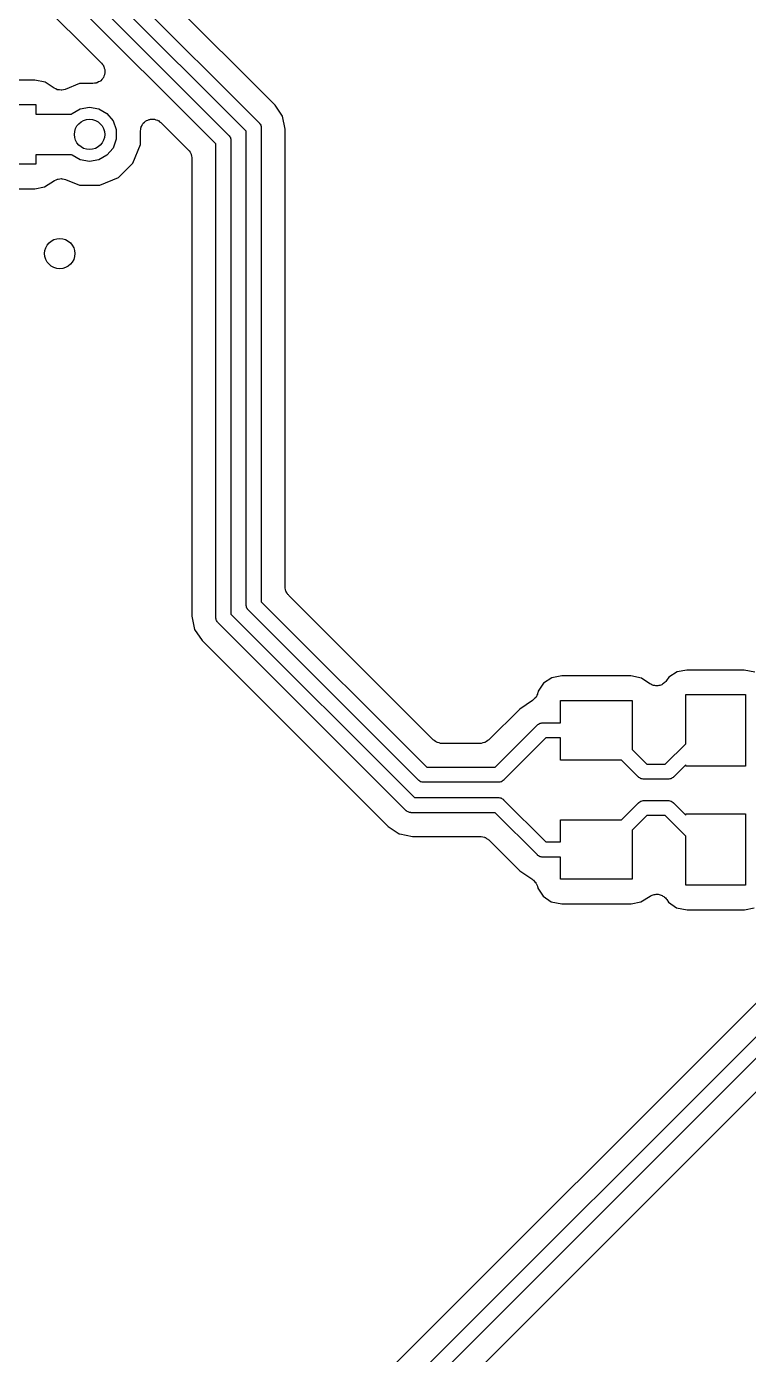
# Model space of a CAD drawing. Extents: x 85 to 210, y -138 to -65.
# Drawn here: x 158.72 to 164.78, y -112.24 to -101.09 of the extents above; entities that cross this region are included whole.
import ezdxf

# ---------------------------------------------------------------- set-up
doc = ezdxf.new("R2010")
doc.units = 0
doc.header["$MEASUREMENT"] = 0
doc.layers.add('BLACK', color=7, linetype='CONTINUOUS')

msp = doc.modelspace()

# ---------------------------------------------------------------- linework, layer by layer
at = {"layer": 'Black'}
for p, q in [((160.806, -101.754), (158.996, -99.9436)), ((158.848, -100.078), (160.672, -101.902)), ((160.564, -101.974), (158.776, -100.186)), ((158.742, -100.332), (160.418, -102.008)), ((160.309, -102.079), (158.671, -100.441)), ((158.618, -100.67), (159.35, -101.402)), ((159.35, -101.402), (159.358, -101.413)), ((159.358, -101.413), (159.366, -101.423)), ((159.366, -101.423), (159.367, -101.427)), ((159.367, -101.427), (159.37, -101.431)), ((159.37, -101.431), (159.373, -101.443)), ((159.376, -101.499), (159.37, -101.511)), ((159.373, -101.443), (159.378, -101.456)), ((159.378, -101.49), (159.376, -101.495)), ((159.376, -101.495), (159.376, -101.499)), ((159.378, -101.456), (159.378, -101.46)), ((159.378, -101.46), (159.379, -101.464)), ((159.379, -101.464), (159.378, -101.477)), ((159.378, -101.477), (159.378, -101.49)), ((158.79, -101.544), (158.609, -101.544)), ((158.879, -101.562), (158.79, -101.544)), ((158.952, -101.612), (158.879, -101.562)), ((159.165, -101.573), (159.047, -101.622)), ((159.279, -101.573), (159.165, -101.573)), ((159.292, -101.571), (159.279, -101.573)), ((159.305, -101.57), (159.292, -101.571)), ((159.309, -101.568), (159.305, -101.57)), ((159.313, -101.567), (159.309, -101.568)), ((159.325, -101.56), (159.313, -101.567)), ((159.337, -101.555), (159.325, -101.56)), ((159.34, -101.552), (159.337, -101.555)), ((159.344, -101.55), (159.34, -101.552)), ((159.352, -101.54), (159.344, -101.55)), ((159.361, -101.53), (159.352, -101.54)), ((159.363, -101.526), (159.361, -101.53)), ((159.366, -101.523), (159.363, -101.526)), ((159.37, -101.511), (159.366, -101.523)), ((158.966, -101.618), (158.952, -101.612)), ((158.979, -101.625), (158.966, -101.618)), ((158.981, -101.625), (158.979, -101.625)), ((158.984, -101.626), (158.981, -101.625)), ((158.998, -101.627), (158.984, -101.626)), ((159.013, -101.629), (158.998, -101.627)), ((159.016, -101.629), (159.013, -101.629)), ((159.019, -101.629), (159.016, -101.629)), ((159.033, -101.625), (159.019, -101.629)), ((159.047, -101.622), (159.033, -101.625)), ((158.49, -101.75), (158.8, -101.75)), ((158.8, -101.75), (158.8, -101.83)), ((158.8, -101.83), (159.1, -101.83)), ((159.1, -101.83), (159.104, -101.825)), ((159.104, -101.825), (159.172, -101.786)), ((159.172, -101.786), (159.25, -101.772)), ((159.25, -101.772), (159.328, -101.786)), ((159.328, -101.786), (159.396, -101.825)), ((159.396, -101.825), (159.447, -101.886)), ((160.868, -101.846), (160.806, -101.754)), ((159.447, -101.886), (159.474, -101.96)), ((159.679, -101.958), (159.68, -101.945)), ((159.68, -101.945), (159.682, -101.941)), ((159.682, -101.941), (159.683, -101.936)), ((159.683, -101.936), (159.69, -101.925)), ((159.69, -101.925), (159.695, -101.913)), ((159.695, -101.913), (159.698, -101.91)), ((159.698, -101.91), (159.7, -101.906)), ((159.7, -101.906), (159.71, -101.898)), ((159.71, -101.898), (159.72, -101.889)), ((159.72, -101.889), (159.724, -101.887)), ((159.724, -101.887), (159.727, -101.884)), ((159.727, -101.884), (159.739, -101.88)), ((159.739, -101.88), (159.751, -101.874)), ((159.751, -101.874), (159.756, -101.874)), ((159.756, -101.874), (159.76, -101.872)), ((159.76, -101.872), (159.773, -101.872)), ((159.773, -101.872), (159.786, -101.871)), ((159.786, -101.871), (159.79, -101.872)), ((159.79, -101.872), (159.794, -101.872)), ((159.794, -101.872), (159.807, -101.877)), ((159.807, -101.877), (159.819, -101.88)), ((159.819, -101.88), (159.823, -101.883)), ((159.823, -101.883), (159.827, -101.884)), ((159.827, -101.884), (159.837, -101.893)), ((159.837, -101.893), (159.848, -101.9)), ((159.848, -101.9), (160.08, -102.132)), ((160.672, -101.902), (160.674, -101.905)), ((160.674, -101.905), (160.676, -101.907)), ((160.676, -101.907), (160.68, -101.914)), ((160.68, -101.914), (160.685, -101.921)), ((160.685, -101.921), (160.685, -101.923)), ((160.685, -101.923), (160.687, -101.926)), ((160.687, -101.926), (160.688, -101.934)), ((160.688, -101.934), (160.69, -101.942)), ((160.69, -101.942), (160.69, -101.945)), ((160.69, -101.945), (160.69, -101.947)), ((160.869, -101.847), (160.868, -101.846)), ((160.868, -101.846), (160.868, -101.846)), ((160.891, -101.957), (160.869, -101.847)), ((159.474, -102.04), (159.447, -102.114)), ((159.474, -101.96), (159.474, -102.04)), ((159.677, -101.971), (159.679, -101.958)), ((159.677, -102.085), (159.677, -101.971)), ((160.418, -102.008), (160.42, -102.01)), ((160.42, -102.01), (160.422, -102.012)), ((160.422, -102.012), (160.426, -102.019)), ((160.426, -102.019), (160.431, -102.026)), ((160.431, -102.026), (160.431, -102.028)), ((160.431, -102.028), (160.433, -102.031)), ((160.433, -102.031), (160.434, -102.039)), ((160.434, -102.039), (160.436, -102.047)), ((160.436, -102.047), (160.436, -102.05)), ((160.436, -102.05), (160.436, -102.053)), ((160.436, -102.053), (160.436, -106.026)), ((160.564, -105.947), (160.564, -101.974)), ((160.69, -101.947), (160.69, -105.921)), ((160.891, -102), (160.891, -101.957)), ((160.891, -105.797), (160.891, -102)), ((159.447, -102.114), (159.396, -102.175)), ((159.612, -102.242), (159.677, -102.085)), ((160.08, -102.132), (160.083, -102.136)), ((160.083, -102.136), (160.086, -102.139)), ((160.086, -102.139), (160.093, -102.15)), ((160.093, -102.15), (160.1, -102.161)), ((160.1, -102.161), (160.101, -102.165)), ((160.101, -102.165), (160.103, -102.169)), ((160.309, -106.053), (160.309, -102.079)), ((158.8, -102.25), (158.2, -102.25)), ((159.1, -102.17), (158.8, -102.17)), ((158.8, -102.17), (158.8, -102.25)), ((159.104, -102.175), (159.1, -102.17)), ((159.172, -102.214), (159.104, -102.175)), ((159.25, -102.228), (159.172, -102.214)), ((159.328, -102.214), (159.25, -102.228)), ((159.396, -102.175), (159.328, -102.214)), ((159.492, -102.362), (159.612, -102.242)), ((160.103, -102.169), (160.106, -102.182)), ((160.106, -102.182), (160.109, -102.194)), ((160.109, -102.194), (160.109, -102.199)), ((160.109, -102.199), (160.109, -102.203)), ((160.109, -102.203), (160.109, -106.043)), ((158.873, -102.44), (158.956, -102.387)), ((158.956, -102.387), (158.969, -102.382)), ((158.969, -102.382), (158.98, -102.376)), ((158.98, -102.376), (158.984, -102.375)), ((158.984, -102.375), (158.988, -102.374)), ((158.988, -102.374), (159.002, -102.373)), ((159.002, -102.373), (159.015, -102.371)), ((159.015, -102.371), (159.019, -102.372)), ((159.019, -102.372), (159.023, -102.372)), ((159.023, -102.372), (159.036, -102.376)), ((159.036, -102.376), (159.049, -102.379)), ((159.049, -102.379), (159.165, -102.427)), ((159.335, -102.427), (159.492, -102.362)), ((158.21, -102.456), (158.791, -102.456)), ((158.791, -102.456), (158.873, -102.44)), ((159.165, -102.427), (159.335, -102.427)), ((160.891, -105.801), (160.891, -105.797)), ((160.891, -105.806), (160.891, -105.801)), ((160.894, -105.818), (160.891, -105.806)), ((160.897, -105.831), (160.894, -105.818)), ((160.899, -105.835), (160.897, -105.831)), ((160.9, -105.839), (160.899, -105.835)), ((160.907, -105.85), (160.9, -105.839)), ((160.564, -105.95), (160.564, -105.947)), ((160.564, -105.953), (160.564, -105.95)), ((160.566, -105.961), (160.564, -105.953)), ((160.69, -105.921), (162.079, -107.309)), ((160.914, -105.861), (160.907, -105.85)), ((160.917, -105.864), (160.914, -105.861)), ((160.92, -105.868), (160.917, -105.864)), ((162.132, -107.08), (160.92, -105.868)), ((160.109, -106.043), (160.131, -106.153)), ((160.31, -106.055), (160.309, -106.053)), ((160.31, -106.058), (160.31, -106.055)), ((160.312, -106.066), (160.31, -106.058)), ((160.313, -106.074), (160.312, -106.066)), ((160.436, -106.026), (161.974, -107.563)), ((160.567, -105.969), (160.566, -105.961)), ((160.569, -105.972), (160.567, -105.969)), ((160.569, -105.974), (160.569, -105.972)), ((160.574, -105.981), (160.569, -105.974)), ((160.578, -105.988), (160.574, -105.981)), ((160.58, -105.99), (160.578, -105.988)), ((160.582, -105.992), (160.58, -105.99)), ((162.008, -107.418), (160.582, -105.992)), ((160.131, -106.153), (160.194, -106.246)), ((160.315, -106.077), (160.313, -106.074)), ((160.315, -106.079), (160.315, -106.077)), ((160.32, -106.086), (160.315, -106.079)), ((160.324, -106.093), (160.32, -106.086)), ((160.326, -106.095), (160.324, -106.093)), ((160.328, -106.098), (160.326, -106.095)), ((161.902, -107.672), (160.328, -106.098)), ((160.194, -106.246), (161.754, -107.806)), ((164.177, -106.51), (164.108, -106.554)), ((164.259, -106.494), (164.177, -106.51)), ((164.74, -106.494), (164.259, -106.494)), ((164.829, -106.512), (164.74, -106.494)), ((163.058, -106.604), (163.012, -106.671)), ((163.127, -106.56), (163.058, -106.604)), ((163.209, -106.544), (163.127, -106.56)), ((163.79, -106.544), (163.209, -106.544)), ((163.879, -106.562), (163.79, -106.544)), ((163.949, -106.61), (163.879, -106.562)), ((163.957, -106.613), (163.949, -106.61)), ((163.964, -106.618), (163.957, -106.613)), ((163.972, -106.62), (163.964, -106.618)), ((163.98, -106.624), (163.972, -106.62)), ((163.989, -106.625), (163.98, -106.624)), ((163.998, -106.627), (163.989, -106.625)), ((164.023, -106.624), (164.015, -106.627)), ((164.032, -106.623), (164.023, -106.624)), ((164.04, -106.62), (164.032, -106.623)), ((164.048, -106.617), (164.04, -106.62)), ((164.055, -106.612), (164.048, -106.617)), ((164.063, -106.608), (164.055, -106.612)), ((164.069, -106.602), (164.063, -106.608)), ((164.077, -106.597), (164.069, -106.602)), ((164.082, -106.59), (164.077, -106.597)), ((164.088, -106.583), (164.082, -106.59)), ((164.108, -106.554), (164.088, -106.583)), ((162.981, -106.734), (162.974, -106.742)), ((162.989, -106.727), (162.981, -106.734)), ((162.991, -106.724), (162.989, -106.727)), ((162.992, -106.723), (162.991, -106.724)), ((162.993, -106.721), (162.992, -106.723)), ((162.997, -106.716), (162.993, -106.721)), ((163.001, -106.706), (162.997, -106.716)), ((163.006, -106.696), (163.001, -106.706)), ((163.007, -106.692), (163.006, -106.696)), ((163.01, -106.684), (163.007, -106.69)), ((163.007, -106.69), (163.007, -106.691)), ((163.007, -106.691), (163.007, -106.692)), ((163.007, -106.692), (163.007, -106.692)), ((163.012, -106.671), (163.01, -106.684)), ((164.006, -106.626), (163.998, -106.627)), ((164.015, -106.627), (164.006, -106.626)), ((164.25, -107.112), (164.25, -106.7)), ((164.25, -106.7), (164.75, -106.7)), ((164.75, -106.7), (164.75, -107.3)), ((162.857, -106.821), (162.597, -107.08)), ((162.963, -106.75), (162.857, -106.821)), ((162.964, -106.749), (162.963, -106.75)), ((162.963, -106.75), (162.963, -106.75)), ((162.966, -106.747), (162.964, -106.749)), ((162.969, -106.745), (162.966, -106.747)), ((162.974, -106.742), (162.969, -106.745)), ((163.2, -106.936), (163.2, -106.75)), ((163.2, -106.75), (163.8, -106.75)), ((163.8, -106.75), (163.8, -107.162)), ((162.651, -107.309), (163.005, -106.955)), ((163.005, -106.955), (163.007, -106.953)), ((163.007, -106.953), (163.009, -106.951)), ((163.009, -106.951), (163.016, -106.947)), ((163.016, -106.947), (163.023, -106.942)), ((163.023, -106.942), (163.026, -106.942)), ((163.026, -106.942), (163.028, -106.94)), ((163.028, -106.94), (163.036, -106.939)), ((163.036, -106.939), (163.044, -106.937)), ((163.044, -106.937), (163.047, -106.937)), ((163.047, -106.937), (163.05, -106.936)), ((163.05, -106.936), (163.2, -106.936)), ((163.076, -107.063), (162.722, -107.418)), ((163.2, -107.063), (163.076, -107.063)), ((163.2, -107.25), (163.2, -107.063)), ((162.136, -107.083), (162.132, -107.08)), ((162.139, -107.086), (162.136, -107.083)), ((162.15, -107.093), (162.139, -107.086)), ((162.161, -107.1), (162.15, -107.093)), ((162.165, -107.101), (162.161, -107.1)), ((162.169, -107.103), (162.165, -107.101)), ((162.182, -107.106), (162.169, -107.103)), ((162.194, -107.109), (162.182, -107.106)), ((162.199, -107.109), (162.194, -107.109)), ((162.203, -107.109), (162.199, -107.109)), ((162.526, -107.109), (162.203, -107.109)), ((162.531, -107.109), (162.526, -107.109)), ((162.535, -107.109), (162.531, -107.109)), ((162.548, -107.106), (162.535, -107.109)), ((162.561, -107.103), (162.548, -107.106)), ((162.564, -107.101), (162.561, -107.103)), ((162.569, -107.1), (162.564, -107.101)), ((162.579, -107.093), (162.569, -107.1)), ((162.591, -107.086), (162.579, -107.093)), ((162.594, -107.083), (162.591, -107.086)), ((162.597, -107.08), (162.594, -107.083)), ((163.8, -107.162), (163.923, -107.285)), ((164.077, -107.285), (164.25, -107.112)), ((163.712, -107.25), (163.2, -107.25)), ((163.853, -107.392), (163.712, -107.25)), ((163.923, -107.285), (164.077, -107.285)), ((164.25, -107.288), (164.147, -107.392)), ((164.25, -107.3), (164.25, -107.288)), ((162.079, -107.309), (162.651, -107.309)), ((163.856, -107.393), (163.853, -107.392)), ((163.857, -107.395), (163.856, -107.393)), ((163.864, -107.399), (163.857, -107.395)), ((163.871, -107.404), (163.864, -107.399)), ((163.874, -107.405), (163.871, -107.404)), ((163.876, -107.406), (163.874, -107.405)), ((164.126, -107.405), (164.124, -107.406)), ((164.129, -107.404), (164.126, -107.405)), ((164.136, -107.399), (164.129, -107.404)), ((164.143, -107.395), (164.136, -107.399)), ((164.144, -107.393), (164.143, -107.395)), ((164.147, -107.392), (164.144, -107.393)), ((164.75, -107.3), (164.25, -107.3)), ((162.01, -107.42), (162.008, -107.418)), ((162.012, -107.422), (162.01, -107.42)), ((162.019, -107.426), (162.012, -107.422)), ((162.026, -107.431), (162.019, -107.426)), ((162.028, -107.431), (162.026, -107.431)), ((162.031, -107.433), (162.028, -107.431)), ((162.039, -107.434), (162.031, -107.433)), ((162.047, -107.436), (162.039, -107.434)), ((162.05, -107.436), (162.047, -107.436)), ((162.053, -107.436), (162.05, -107.436)), ((162.677, -107.436), (162.053, -107.436)), ((162.68, -107.436), (162.677, -107.436)), ((162.683, -107.436), (162.68, -107.436)), ((162.691, -107.434), (162.683, -107.436)), ((162.699, -107.433), (162.691, -107.434)), ((162.701, -107.431), (162.699, -107.433)), ((162.704, -107.431), (162.701, -107.431)), ((162.711, -107.426), (162.704, -107.431)), ((162.718, -107.422), (162.711, -107.426)), ((162.72, -107.42), (162.718, -107.422)), ((162.722, -107.418), (162.72, -107.42)), ((163.884, -107.408), (163.876, -107.406)), ((163.892, -107.41), (163.884, -107.408)), ((163.895, -107.41), (163.892, -107.41)), ((163.897, -107.41), (163.895, -107.41)), ((164.102, -107.41), (163.897, -107.41)), ((164.105, -107.41), (164.102, -107.41)), ((164.108, -107.41), (164.105, -107.41)), ((164.116, -107.408), (164.108, -107.41)), ((164.124, -107.406), (164.116, -107.408)), ((161.974, -107.563), (162.677, -107.563)), ((162.677, -107.563), (162.68, -107.564)), ((162.68, -107.564), (162.683, -107.564)), ((162.683, -107.564), (162.691, -107.566)), ((162.691, -107.566), (162.699, -107.567)), ((162.699, -107.567), (162.701, -107.569)), ((162.701, -107.569), (162.704, -107.569)), ((162.704, -107.569), (162.711, -107.574)), ((162.711, -107.574), (162.718, -107.578)), ((162.718, -107.578), (162.72, -107.58)), ((162.72, -107.58), (162.722, -107.582)), ((162.722, -107.582), (163.076, -107.936)), ((163.712, -107.75), (163.853, -107.608)), ((163.853, -107.608), (163.856, -107.607)), ((163.856, -107.607), (163.857, -107.605)), ((163.857, -107.605), (163.864, -107.601)), ((163.864, -107.601), (163.871, -107.596)), ((163.871, -107.596), (163.874, -107.595)), ((163.874, -107.595), (163.876, -107.594)), ((163.876, -107.594), (163.884, -107.592)), ((163.884, -107.592), (163.892, -107.59)), ((163.892, -107.59), (163.895, -107.59)), ((163.895, -107.59), (163.897, -107.59)), ((163.897, -107.59), (164.102, -107.59)), ((164.102, -107.59), (164.105, -107.59)), ((164.105, -107.59), (164.108, -107.59)), ((164.108, -107.59), (164.116, -107.592)), ((164.116, -107.592), (164.124, -107.594)), ((164.124, -107.594), (164.126, -107.595)), ((164.126, -107.595), (164.129, -107.596)), ((164.129, -107.596), (164.136, -107.601)), ((164.136, -107.601), (164.143, -107.605)), ((164.143, -107.605), (164.144, -107.607)), ((164.144, -107.607), (164.147, -107.608)), ((164.147, -107.608), (164.25, -107.712)), ((161.905, -107.674), (161.902, -107.672)), ((161.907, -107.676), (161.905, -107.674)), ((161.914, -107.68), (161.907, -107.676)), ((161.921, -107.685), (161.914, -107.68)), ((161.923, -107.685), (161.921, -107.685)), ((161.926, -107.687), (161.923, -107.685)), ((161.934, -107.688), (161.926, -107.687)), ((161.942, -107.69), (161.934, -107.688)), ((161.945, -107.69), (161.942, -107.69)), ((161.947, -107.691), (161.945, -107.69)), ((162.651, -107.691), (161.947, -107.691)), ((163.005, -108.045), (162.651, -107.691)), ((163.923, -107.715), (163.8, -107.838)), ((164.077, -107.715), (163.923, -107.715)), ((164.25, -107.888), (164.077, -107.715)), ((164.25, -107.712), (164.25, -107.7)), ((164.25, -107.7), (164.75, -107.7)), ((164.75, -107.7), (164.75, -108.3)), ((161.754, -107.806), (161.847, -107.869)), ((163.2, -107.936), (163.2, -107.75)), ((163.2, -107.75), (163.712, -107.75)), ((163.8, -107.838), (163.8, -108.25)), ((161.847, -107.869), (161.851, -107.869)), ((161.851, -107.869), (161.851, -107.869)), ((161.851, -107.869), (161.957, -107.89)), ((161.957, -107.89), (162.526, -107.89)), ((162.526, -107.89), (162.531, -107.891)), ((162.531, -107.891), (162.535, -107.891)), ((162.535, -107.891), (162.548, -107.894)), ((162.548, -107.894), (162.561, -107.897)), ((162.561, -107.897), (162.564, -107.899)), ((162.564, -107.899), (162.569, -107.9)), ((162.569, -107.9), (162.579, -107.907)), ((162.579, -107.907), (162.591, -107.914)), ((162.591, -107.914), (162.594, -107.917)), ((162.594, -107.917), (162.597, -107.92)), ((162.597, -107.92), (162.857, -108.179)), ((163.076, -107.936), (163.2, -107.936)), ((164.25, -108.3), (164.25, -107.888)), ((163.007, -108.047), (163.005, -108.045)), ((163.009, -108.049), (163.007, -108.047)), ((163.016, -108.053), (163.009, -108.049)), ((163.023, -108.058), (163.016, -108.053)), ((163.026, -108.058), (163.023, -108.058)), ((163.028, -108.06), (163.026, -108.058)), ((163.036, -108.061), (163.028, -108.06)), ((163.044, -108.063), (163.036, -108.061)), ((163.047, -108.063), (163.044, -108.063)), ((163.05, -108.063), (163.047, -108.063)), ((163.2, -108.063), (163.05, -108.063)), ((163.2, -108.25), (163.2, -108.063)), ((162.857, -108.179), (162.966, -108.252)), ((160.724, -113.686), (166.205, -108.205)), ((162.966, -108.252), (162.969, -108.256)), ((162.969, -108.256), (162.974, -108.258)), ((162.974, -108.258), (162.982, -108.268)), ((162.982, -108.268), (162.991, -108.276)), ((162.991, -108.276), (162.993, -108.281)), ((162.993, -108.281), (162.996, -108.284)), ((162.996, -108.284), (163.001, -108.296)), ((163.001, -108.296), (163.006, -108.307)), ((163.8, -108.25), (163.2, -108.25)), ((166.276, -108.313), (160.795, -113.795)), ((163.006, -108.307), (163.007, -108.312)), ((163.007, -108.312), (163.008, -108.317)), ((163.008, -108.317), (163.01, -108.323)), ((163.01, -108.323), (163.054, -108.392)), ((163.054, -108.392), (163.121, -108.438)), ((163.873, -108.44), (163.951, -108.39)), ((163.951, -108.39), (163.96, -108.387)), ((163.96, -108.387), (163.967, -108.382)), ((163.967, -108.382), (163.975, -108.38)), ((163.975, -108.38), (163.984, -108.377)), ((163.984, -108.377), (163.992, -108.376)), ((163.992, -108.376), (164.001, -108.374)), ((164.001, -108.374), (164.009, -108.375)), ((164.009, -108.375), (164.018, -108.375)), ((164.018, -108.375), (164.027, -108.378)), ((164.027, -108.378), (164.035, -108.379)), ((164.035, -108.379), (164.043, -108.383)), ((164.043, -108.383), (164.051, -108.385)), ((164.051, -108.385), (164.058, -108.391)), ((164.058, -108.391), (164.066, -108.395)), ((164.066, -108.395), (164.072, -108.401)), ((164.072, -108.401), (164.079, -108.406)), ((164.079, -108.406), (164.084, -108.414)), ((164.75, -108.3), (164.25, -108.3)), ((163.121, -108.438), (163.21, -108.456)), ((163.21, -108.456), (163.791, -108.456)), ((163.791, -108.456), (163.873, -108.44)), ((164.084, -108.414), (164.09, -108.42)), ((164.09, -108.42), (164.104, -108.442)), ((164.104, -108.442), (164.171, -108.488)), ((164.171, -108.488), (164.26, -108.506)), ((164.26, -108.506), (164.741, -108.506)), ((164.741, -108.506), (164.823, -108.49)), ((160.943, -113.929), (166.33, -108.543)), ((165.451, -108.677), (160.67, -113.457))]:
    msp.add_line(p, q, dxfattribs=at)
for centre in [(159.25, -102), (159, -103)]:
    msp.add_circle(centre, 0.127, dxfattribs=at)

doc.saveas('drawing.dxf')
